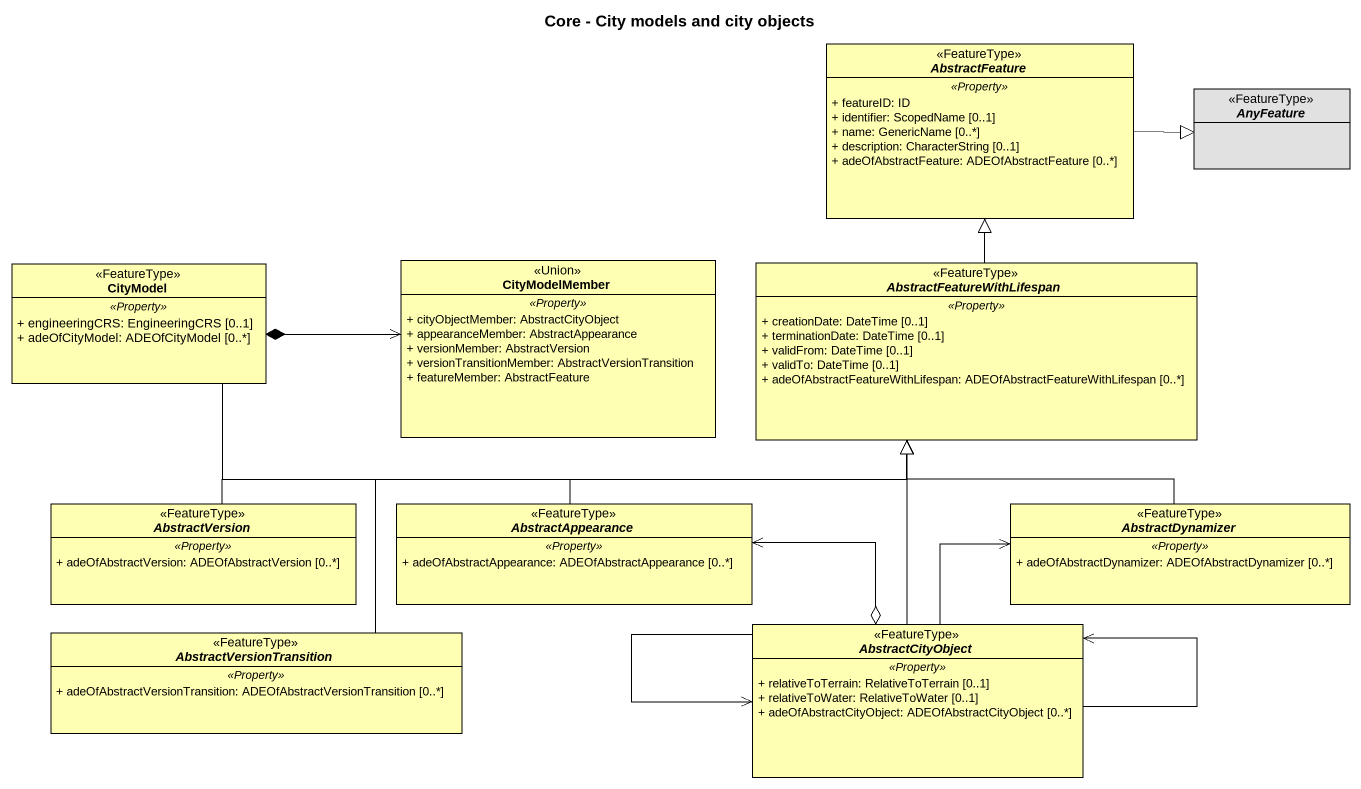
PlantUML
@startuml
title Core - City models and city objects
hide circle
hide empty members
skinparam classAttributeIconSize 0
abstract class AbstractFeature <<FeatureType>> #FFFFB3 {
  .. <<Property>> ..
  + featureID: ID
  + identifier: ScopedName [0..1]
  + name: GenericName [0..*]
  + description: CharacterString [0..1]
  + adeOfAbstractFeature: ADEOfAbstractFeature [0..*]
}
abstract class AnyFeature <<FeatureType>> #E1E1E1
class CityModel <<FeatureType>> #FFFFB3 {
  .. <<Property>> ..
  + engineeringCRS: EngineeringCRS [0..1]
  + adeOfCityModel: ADEOfCityModel [0..*]
}
class CityModelMember <<Union>> #FFFFB3 {
  .. <<Property>> ..
  + cityObjectMember: AbstractCityObject
  + appearanceMember: AbstractAppearance
  + versionMember: AbstractVersion
  + versionTransitionMember: AbstractVersionTransition
  + featureMember: AbstractFeature
}
abstract class AbstractFeatureWithLifespan <<FeatureType>> #FFFFB3 {
  .. <<Property>> ..
  + creationDate: DateTime [0..1]
  + terminationDate: DateTime [0..1]
  + validFrom: DateTime [0..1]
  + validTo: DateTime [0..1]
  + adeOfAbstractFeatureWithLifespan: ADEOfAbstractFeatureWithLifespan [0..*]
}
abstract class AbstractVersion <<FeatureType>> #FFFFB3 {
  .. <<Property>> ..
  + adeOfAbstractVersion: ADEOfAbstractVersion [0..*]
}
abstract class AbstractAppearance <<FeatureType>> #FFFFB3 {
  .. <<Property>> ..
  + adeOfAbstractAppearance: ADEOfAbstractAppearance [0..*]
}
abstract class AbstractDynamizer <<FeatureType>> #FFFFB3 {
  .. <<Property>> ..
  + adeOfAbstractDynamizer: ADEOfAbstractDynamizer [0..*]
}
abstract class AbstractVersionTransition <<FeatureType>> #FFFFB3 {
  .. <<Property>> ..
  + adeOfAbstractVersionTransition: ADEOfAbstractVersionTransition [0..*]
}
abstract class AbstractCityObject <<FeatureType>> #FFFFB3 {
  .. <<Property>> ..
  + relativeToTerrain: RelativeToTerrain [0..1]
  + relativeToWater: RelativeToWater [0..1]
  + adeOfAbstractCityObject: ADEOfAbstractCityObject [0..*]
}
AbstractFeature -right-|> AnyFeature
CityModel *-right-> CityModelMember
CityModel -right-|> AbstractFeatureWithLifespan
AbstractFeatureWithLifespan -up-|> AbstractFeature
AbstractVersion -right-|> AbstractFeatureWithLifespan
AbstractAppearance -right-|> AbstractFeatureWithLifespan
AbstractDynamizer -up-|> AbstractFeatureWithLifespan
AbstractVersionTransition -right-|> AbstractFeatureWithLifespan
AbstractCityObject -up-|> AbstractFeatureWithLifespan
AbstractCityObject o-left-> AbstractAppearance
AbstractCityObject -right-> AbstractDynamizer
AbstractCityObject --> AbstractCityObject
AbstractCityObject --> AbstractCityObject
@enduml
